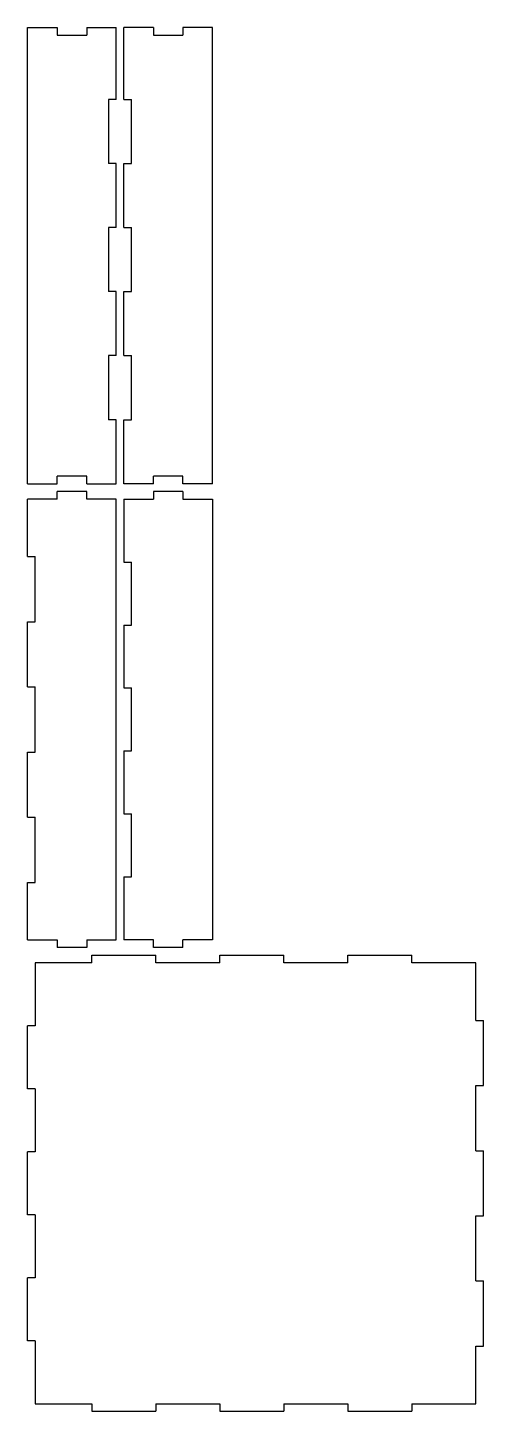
# Model space of a CAD drawing. Extents: x 27 to 207, y 284 to 830.
import ezdxf

# ---------------------------------------------------------------- set-up
doc = ezdxf.new("R2010")
doc.units = 0
doc.header["$LTSCALE"] = 12.7
doc.layers.add('VISIBLE', color=7, linetype='CONTINUOUS')

msp = doc.modelspace()

# ---------------------------------------------------------------- linework, layer by layer
at = {"layer": 'VISIBLE'}
for p, q in [((27.3, 650.3), (27.3, 830.3)), ((27.3, 830.3), (38.97, 830.3)), ((38.97, 830.3), (38.97, 827.3)), ((50.63, 830.3), (50.63, 827.3)), ((50.63, 830.3), (62.3, 830.3)), ((62.3, 802.01), (62.3, 830.3)), ((76.97, 830.3), (65.3, 830.3)), ((65.3, 802.01), (65.3, 830.3)), ((76.97, 830.3), (76.97, 827.3)), ((88.63, 830.3), (88.63, 827.3)), ((100.3, 830.3), (88.63, 830.3)), ((100.3, 650.3), (100.3, 830.3)), ((38.97, 827.3), (50.63, 827.3)), ((76.97, 827.3), (88.63, 827.3)), ((62.3, 802.01), (59.3, 802.01)), ((59.3, 802.01), (59.3, 776.73)), ((65.3, 802.01), (68.3, 802.01)), ((68.3, 776.73), (68.3, 802.01)), ((62.3, 776.73), (59.3, 776.73)), ((62.3, 751.44), (62.3, 776.73)), ((65.3, 776.73), (68.3, 776.73)), ((65.3, 751.44), (65.3, 776.73)), ((62.3, 751.44), (59.3, 751.44)), ((59.3, 751.44), (59.3, 726.15)), ((65.3, 751.44), (68.3, 751.44)), ((68.3, 726.15), (68.3, 751.44)), ((62.3, 726.15), (59.3, 726.15)), ((62.3, 700.87), (62.3, 726.15)), ((65.3, 700.87), (65.3, 726.15)), ((65.3, 726.15), (68.3, 726.15)), ((62.3, 700.87), (59.3, 700.87)), ((59.3, 700.87), (59.3, 675.58)), ((65.3, 700.87), (68.3, 700.87)), ((68.3, 675.58), (68.3, 700.87)), ((62.3, 675.58), (59.3, 675.58)), ((62.3, 650.3), (62.3, 675.58)), ((65.3, 675.58), (68.3, 675.58)), ((65.3, 650.3), (65.3, 675.58)), ((27.3, 650.3), (38.97, 650.3)), ((50.63, 653.3), (38.97, 653.3)), ((38.97, 650.3), (38.97, 653.3)), ((50.63, 650.3), (50.63, 653.3)), ((50.63, 650.3), (62.3, 650.3)), ((76.97, 650.3), (65.3, 650.3)), ((88.63, 653.3), (76.97, 653.3)), ((76.97, 650.3), (76.97, 653.3)), ((88.63, 650.3), (88.63, 653.3)), ((100.3, 650.3), (88.63, 650.3)), ((27.3, 621.58), (27.3, 644.3)), ((38.97, 644.3), (27.3, 644.3)), ((38.97, 644.3), (38.97, 647.3)), ((50.63, 647.3), (38.97, 647.3)), ((50.63, 644.3), (50.63, 647.3)), ((62.3, 644.3), (50.63, 644.3)), ((62.3, 470.3), (62.3, 644.3)), ((65.3, 644.3), (65.3, 619.44)), ((65.3, 644.3), (76.97, 644.3)), ((76.97, 647.3), (76.97, 644.3)), ((88.63, 647.3), (76.97, 647.3)), ((88.63, 647.3), (88.63, 644.3)), ((88.63, 644.3), (100.3, 644.3)), ((100.3, 644.3), (100.3, 470.3)), ((27.3, 621.58), (30.3, 621.58)), ((30.3, 595.87), (30.3, 621.58)), ((65.3, 619.44), (68.3, 619.44)), ((68.3, 594.58), (68.3, 619.44)), ((27.3, 570.15), (27.3, 595.87)), ((27.3, 595.87), (30.3, 595.87)), ((65.3, 594.58), (65.3, 569.73)), ((65.3, 594.58), (68.3, 594.58)), ((27.3, 570.15), (30.3, 570.15)), ((30.3, 544.44), (30.3, 570.15)), ((65.3, 569.73), (68.3, 569.73)), ((68.3, 544.87), (68.3, 569.73)), ((27.3, 518.73), (27.3, 544.44)), ((27.3, 544.44), (30.3, 544.44)), ((65.3, 544.87), (65.3, 520.01)), ((65.3, 544.87), (68.3, 544.87)), ((27.3, 518.73), (30.3, 518.73)), ((30.3, 493.01), (30.3, 518.73)), ((65.3, 520.01), (68.3, 520.01)), ((68.3, 495.15), (68.3, 520.01)), ((27.3, 470.3), (27.3, 493.01)), ((27.3, 493.01), (30.3, 493.01)), ((65.3, 495.15), (68.3, 495.15)), ((65.3, 495.15), (65.3, 470.3)), ((27.3, 470.3), (38.97, 470.3)), ((38.97, 470.3), (38.97, 467.3)), ((50.63, 470.3), (62.3, 470.3)), ((50.63, 470.3), (50.63, 467.3)), ((76.97, 470.3), (65.3, 470.3)), ((76.97, 467.3), (76.97, 470.3)), ((100.3, 470.3), (88.63, 470.3)), ((88.63, 467.3), (88.63, 470.3)), ((50.63, 467.3), (38.97, 467.3)), ((52.59, 461.3), (52.59, 464.3)), ((52.59, 464.3), (77.87, 464.3)), ((88.63, 467.3), (76.97, 467.3)), ((77.87, 461.3), (77.87, 464.3)), ((103.16, 461.3), (103.16, 464.3)), ((103.16, 464.3), (128.44, 464.3)), ((128.44, 461.3), (128.44, 464.3)), ((153.73, 461.3), (153.73, 464.3)), ((153.73, 464.3), (179.01, 464.3)), ((179.01, 461.3), (179.01, 464.3)), ((30.3, 461.3), (30.3, 436.44)), ((52.59, 461.3), (30.3, 461.3)), ((103.16, 461.3), (77.87, 461.3)), ((153.73, 461.3), (128.44, 461.3)), ((204.3, 461.3), (179.01, 461.3)), ((204.3, 438.58), (204.3, 461.3)), ((204.3, 438.58), (207.3, 438.58)), ((207.3, 412.87), (207.3, 438.58)), ((30.3, 436.44), (27.3, 436.44)), ((27.3, 411.58), (27.3, 436.44)), ((30.3, 411.58), (27.3, 411.58)), ((30.3, 411.58), (30.3, 386.73)), ((204.3, 412.87), (207.3, 412.87)), ((204.3, 387.15), (204.3, 412.87)), ((30.3, 386.73), (27.3, 386.73)), ((27.3, 361.87), (27.3, 386.73)), ((204.3, 387.15), (207.3, 387.15)), ((207.3, 361.44), (207.3, 387.15)), ((30.3, 361.87), (27.3, 361.87)), ((30.3, 361.87), (30.3, 337.01)), ((204.3, 361.44), (207.3, 361.44)), ((204.3, 335.73), (204.3, 361.44)), ((30.3, 337.01), (27.3, 337.01)), ((27.3, 312.15), (27.3, 337.01)), ((204.3, 335.73), (207.3, 335.73)), ((207.3, 310.01), (207.3, 335.73)), ((30.3, 312.15), (27.3, 312.15)), ((30.3, 312.15), (30.3, 287.3)), ((204.3, 310.01), (207.3, 310.01)), ((204.3, 287.3), (204.3, 310.01)), ((30.3, 287.3), (52.59, 287.3)), ((52.59, 287.3), (52.59, 284.3)), ((52.59, 284.3), (77.87, 284.3)), ((77.87, 287.3), (103.16, 287.3)), ((77.87, 287.3), (77.87, 284.3)), ((103.16, 287.3), (103.16, 284.3)), ((103.16, 284.3), (128.44, 284.3)), ((128.44, 287.3), (153.73, 287.3)), ((128.44, 287.3), (128.44, 284.3)), ((153.73, 287.3), (153.73, 284.3)), ((153.73, 284.3), (179.01, 284.3)), ((179.01, 287.3), (204.3, 287.3)), ((179.01, 287.3), (179.01, 284.3))]:
    msp.add_line(p, q, dxfattribs=at)

doc.saveas('drawing.dxf')
